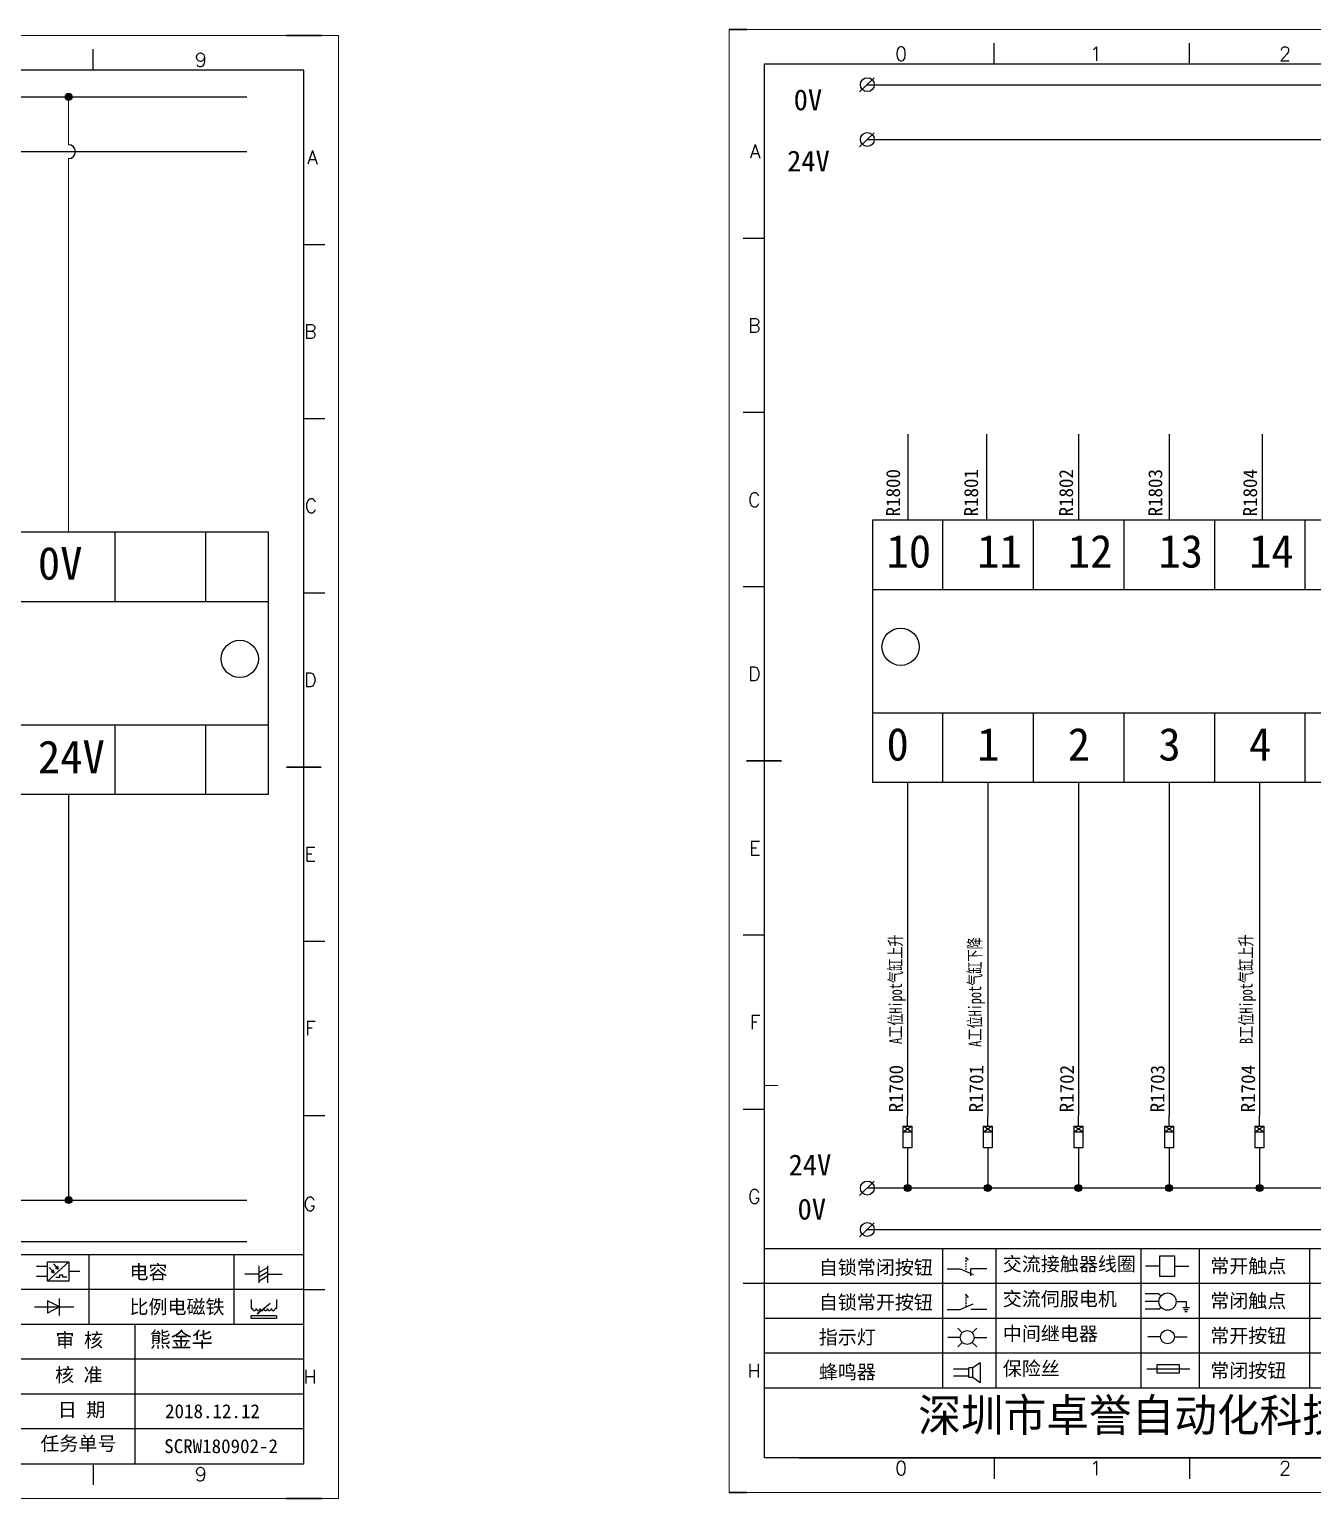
# Model space of a CAD drawing. Extents: x 33864 to 41687, y -3582 to -110.
# Drawn here: x 36588.8 to 36772.8, y -3234.8 to -3024 of the extents above; entities that cross this region are included whole.
import ezdxf
from ezdxf.enums import TextEntityAlignment as Align

# ---------------------------------------------------------------- set-up
doc = ezdxf.new("R2010")
doc.units = 0
doc.header["$MEASUREMENT"] = 0
doc.layers.add('AE_BOR', color=1, linetype='Continuous')
doc.layers.add('细实线层', color=7, linetype='Continuous')
doc.styles.add('WD', font='romans.shx', dxfattribs={"bigfont": 'gbcbig.shx'})
doc.styles.add('宋', font='', dxfattribs={"width": 0.7})
doc.styles.add('汉字', font='')
doc.styles.get('宋').set_extended_font_data('SimSun')
doc.styles.get('汉字').set_extended_font_data('新宋体')

# ---------------------------------------------------------------- blocks, each defined once
blk = doc.blocks.new('光电开关')
at = {"linetype": 'ByBlock'}
h = blk.add_hatch(dxfattribs=at)
h.set_pattern_fill('ANSI31', color=256, scale=0.01, style=0)
h.set_pattern_definition([(45, (0.172267, 0), (-0.0224506403, 0.0224506403), [])])
h.paths.add_polyline_path([(-1882.44, -776.34), (-1882.5, -775.91), (-1882.68, -776.07)])
h.paths.add_polyline_path([(-1882.44, -776.34), (-1882.68, -776.07), (-1882.86, -776.23)])
h.paths.add_polyline_path([(-1883.11, -776.45), (-1883.29, -776.61), (-1883.05, -776.88)])
h.paths.add_polyline_path([(-1883.29, -776.61), (-1883.47, -776.77), (-1883.05, -776.88)])
for p, q in [((-1884.01, -775.96), (-1885.56, -775.96)), ((-1880.91, -775.3), (-1884.01, -778.05)), ((-1883.14, -775.55), (-1882.44, -776.34)), ((-1882.5, -775.91), (-1882.86, -776.23)), ((-1882.44, -776.34), (-1882.5, -775.91)), ((-1884.01, -777.39), (-1885.56, -777.39)), ((-1883.75, -776.09), (-1883.05, -776.88)), ((-1883.11, -776.45), (-1883.47, -776.77)), ((-1883.05, -776.88), (-1883.47, -776.77)), ((-1883.05, -776.88), (-1883.11, -776.45)), ((-1882.44, -776.34), (-1882.86, -776.23)), ((-1882.78, -777.47), (-1882.23, -777.47)), ((-1882.23, -777.47), (-1882.23, -777.14)), ((-1882.23, -777.14), (-1881.78, -777.14)), ((-1881.78, -777.47), (-1881.78, -777.14)), ((-1881.23, -777.47), (-1881.78, -777.47)), ((-1879.37, -776.67), (-1880.91, -776.67))]:
    blk.add_line(p, q, dxfattribs=at)
blk.add_lwpolyline([(-1884.01, -775.3), (-1880.91, -775.3), (-1880.91, -778.05), (-1884.01, -778.05)], close=True, dxfattribs=at)
blk = doc.blocks.new('二极管')
at = {"linetype": 'ByBlock'}
for p, q in [((-1783.97, -776.77), (-1785.69, -775.9)), ((-1785.69, -775.9), (-1785.69, -777.65)), ((-1783.97, -777.99), (-1783.97, -775.56)), ((-1787.52, -776.77), (-1781.92, -776.77)), ((-1783.97, -776.77), (-1785.69, -777.65))]:
    blk.add_line(p, q, dxfattribs=at)
blk = doc.blocks.new('电容')
at = {"linetype": 'ByBlock'}
for p, q in [((-1756.08, -781.77), (-1758.13, -781.77)), ((-1756.08, -782.99), (-1756.08, -780.56)), ((-1754.86, -780.79), (-1756.08, -781.55)), ((-1754.86, -781.44), (-1756.08, -782.2)), ((-1754.86, -781.99), (-1756.08, -782.75)), ((-1754.86, -782.99), (-1754.86, -780.56)), ((-1754.86, -781.77), (-1752.81, -781.77))]:
    blk.add_line(p, q, dxfattribs=at)
blk = doc.blocks.new('比例电磁阀')
at = {"linetype": 'ByBlock'}
for p, q in [((-1757.26, -775.38), (-1757.26, -776.71)), ((-1753.58, -775.38), (-1753.58, -776.71)), ((-1757.26, -776.71), (-1757.05, -776.71)), ((-1753.6, -777.73), (-1757.25, -777.73)), ((-1757.25, -778.13), (-1757.25, -777.73)), ((-1754.5, -775.98), (-1756.35, -777.44)), ((-1756.35, -777.44), (-1756.25, -777.25)), ((-1756.35, -777.44), (-1756.15, -777.38)), ((-1756.15, -777.38), (-1756.25, -777.25)), ((-1753.58, -776.71), (-1753.8, -776.71)), ((-1753.6, -777.73), (-1753.6, -778.13)), ((-1753.6, -778.13), (-1757.25, -778.13))]:
    blk.add_line(p, q, dxfattribs=at)
for centre in [(-1756.78, -776.71), (-1756.24, -776.71), (-1755.7, -776.71), (-1755.15, -776.71), (-1754.61, -776.71), (-1754.07, -776.71)]:
    blk.add_arc(centre, 0.271, 180, 0, dxfattribs=at)
blk = doc.blocks.new('*U94')
at = {"linetype": 'ByBlock'}
for p, q in [((-1911.92, -782.07), (-1910.06, -782.07)), ((-1910.06, -782.07), (-1908.18, -782.88)), ((-1909.23, -780.45), (-1909.23, -780.67)), ((-1909.23, -780.45), (-1908.92, -780.84)), ((-1909.23, -780.84), (-1909.23, -781.05)), ((-1909.23, -781.23), (-1909.23, -781.44)), ((-1909.23, -781.61), (-1909.23, -781.83)), ((-1909.23, -782), (-1909.23, -782.21)), ((-1908.52, -783.07), (-1908.52, -782.07)), ((-1906.25, -782.07), (-1908.52, -782.07)), ((-1909.23, -782.38), (-1909.23, -782.43))]:
    blk.add_line(p, q, dxfattribs=at)
blk = doc.blocks.new('*U95')
at = {"linetype": 'ByBlock'}
for p, q in [((-1908.88, -791.17), (-1909.23, -790.71)), ((-1909.23, -790.71), (-1909.23, -790.92)), ((-1910.06, -792.89), (-1908.18, -792.08)), ((-1909.23, -791.09), (-1909.23, -791.31)), ((-1909.23, -791.48), (-1909.23, -791.69)), ((-1909.23, -791.86), (-1909.23, -792.08)), ((-1909.23, -792.25), (-1909.23, -792.47)), ((-1911.92, -792.89), (-1910.06, -792.89)), ((-1906.25, -792.89), (-1908.52, -792.89))]:
    blk.add_line(p, q, dxfattribs=at)
blk = doc.blocks.new('蜂鸣器')
at = {"linetype": 'ByBlock'}
for p, q in [((-1908.8, -796.48), (-1911.01, -796.48)), ((-1908.25, -796.26), (-1908.8, -796.26)), ((-1908.8, -797.68), (-1908.8, -796.26)), ((-1907.17, -795.53), (-1908.25, -796.26)), ((-1908.25, -797.68), (-1908.25, -796.26)), ((-1907.17, -795.53), (-1907.17, -798.41)), ((-1908.8, -797.46), (-1911.01, -797.46)), ((-1908.25, -797.68), (-1908.8, -797.68)), ((-1907.17, -798.41), (-1908.25, -797.68))]:
    blk.add_line(p, q, dxfattribs=at)
blk = doc.blocks.new('指示灯')
at = {"linetype": 'ByBlock'}
for p, q in [((-1854.62, -775.59), (-1853.97, -776.23)), ((-1851.9, -775.59), (-1852.54, -776.23)), ((-1854.25, -776.92), (-1856.06, -776.92)), ((-1854.62, -778.25), (-1853.97, -777.61)), ((-1851.9, -778.25), (-1852.54, -777.61)), ((-1852.26, -776.92), (-1850.45, -776.92))]:
    blk.add_line(p, q, dxfattribs=at)
blk.add_circle((-1853.26, -776.92), 0.992, dxfattribs=at)
blk = doc.blocks.new('交流接触器线圈')
at = {"linetype": 'ByBlock'}
for p, q in [((-1880.82, -781.77), (-1882.87, -781.77)), ((-1878.72, -781.77), (-1876.67, -781.77))]:
    blk.add_line(p, q, dxfattribs=at)
blk.add_lwpolyline([(-1880.82, -780.28), (-1878.72, -780.28), (-1878.72, -783.26), (-1880.82, -783.26)], close=True, dxfattribs=at)
blk = doc.blocks.new('交流伺服电机')
at = {"linetype": 'ByBlock'}
for p, q in [((-1880.97, -785.75), (-1882.94, -785.75)), ((-1880.97, -785.75), (-1880.65, -786.03)), ((-1880.97, -786.85), (-1882.94, -786.85)), ((-1880.97, -787.94), (-1882.94, -787.94)), ((-1880.97, -787.94), (-1880.65, -787.67)), ((-1878.49, -786.85), (-1877.07, -786.85)), ((-1877.54, -787.72), (-1876.59, -787.72)), ((-1877.38, -788.01), (-1876.75, -788.01)), ((-1877.23, -788.29), (-1876.9, -788.29)), ((-1877.07, -786.85), (-1877.07, -787.72))]:
    blk.add_line(p, q, dxfattribs=at)
blk.add_circle((-1879.73, -786.85), 1.24, dxfattribs=at)
blk = doc.blocks.new('中间继电器')
at = {"linetype": 'ByBlock'}
for p, q in [((-1880.72, -791.92), (-1882.54, -791.92)), ((-1878.74, -791.92), (-1876.92, -791.92))]:
    blk.add_line(p, q, dxfattribs=at)
blk.add_circle((-1879.73, -791.92), 0.992, dxfattribs=at)
blk = doc.blocks.new('保险丝')
at = {"linetype": 'ByBlock'}
blk.add_line((-1882.72, -796.49), (-1876.55, -796.49), dxfattribs=at)
blk.add_lwpolyline([(-1881.2, -795.86), (-1878.06, -795.86), (-1878.06, -797.12), (-1881.2, -797.12)], close=True, dxfattribs=at)
blk = doc.blocks.new('电磁阀线圈')
at = {"linetype": 'ByBlock'}
for p, q in [((-1854.61, -796.54), (-1856.17, -796.54)), ((-1854.61, -795.92), (-1853.75, -797.16)), ((-1853.75, -795.92), (-1854.61, -797.16)), ((-1853.75, -795.92), (-1853.75, -797.16)), ((-1851.53, -796.54), (-1849.97, -796.54))]:
    blk.add_line(p, q, dxfattribs=at)
blk.add_lwpolyline([(-1854.61, -795.92), (-1851.53, -795.92), (-1851.53, -797.16), (-1854.61, -797.16)], close=True, dxfattribs=at)

msp = doc.modelspace()

# ---------------------------------------------------------------- hatches: boundary and pattern name
at = {"lineweight": -2}
h = msp.add_hatch(color=0, dxfattribs=at)
edge = h.paths.add_edge_path()
edge.add_arc((36594.381, -3033.66), 0.5, 0, 360)
h = msp.add_hatch(color=0, dxfattribs=at)
edge = h.paths.add_edge_path()
edge.add_arc((36714.752, -3190.266), 0.5, 0, 360)
h = msp.add_hatch(color=0, dxfattribs=at)
edge = h.paths.add_edge_path()
edge.add_arc((36726.249, -3190.266), 0.5, 0, 360)
h = msp.add_hatch(color=0, dxfattribs=at)
edge = h.paths.add_edge_path()
edge.add_arc((36739.249, -3190.266), 0.5, 0, 360)
h = msp.add_hatch(color=0, dxfattribs=at)
edge = h.paths.add_edge_path()
edge.add_arc((36752.249, -3190.266), 0.5, 0, 360)
h = msp.add_hatch(color=0, dxfattribs=at)
edge = h.paths.add_edge_path()
edge.add_arc((36765.249, -3190.266), 0.5, 0, 360)
h = msp.add_hatch(color=0, dxfattribs=at)
edge = h.paths.add_edge_path()
edge.add_arc((36594.381, -3191.997), 0.5, 0, 360)

# ---------------------------------------------------------------- linework, layer by layer
for p, q in [((36628.124, -3029.848), (36341.124, -3029.848)), ((36628.124, -3229.848), (36628.124, -3029.848)), ((36981.151, -3028.986), (36694.151, -3028.986)), ((36694.151, -3028.986), (36694.151, -3228.986)), ((36346.154, -3229.848), (36625.654, -3229.848)), ((36526.871, -3229.848), (36595.656, -3229.848)), ((36699.181, -3228.986), (36978.681, -3228.986))]:
    msp.add_line(p, q)
at = {"color": 0, "lineweight": -2}
for p, q in [((36707.838, -3032.968), (36709.965, -3030.95)), ((36708.928, -3031.929), (36972.705, -3031.929)), ((36356.186, -3033.66), (36619.962, -3033.66)), ((36707.838, -3040.84), (36709.965, -3038.822)), ((36708.89, -3039.801), (36908.401, -3039.801)), ((36555.658, -3041.532), (36619.962, -3041.532)), ((36714.755, -3082.09), (36714.755, -3094.377)), ((36726.087, -3082.09), (36726.087, -3094.377)), ((36739.249, -3082.09), (36739.249, -3094.377)), ((36752.249, -3082.09), (36752.249, -3094.377)), ((36765.61, -3082.09), (36765.61, -3094.377)), ((36719.749, -3094.377), (36719.749, -3104.377)), ((36732.749, -3094.377), (36732.749, -3104.377)), ((36745.749, -3094.377), (36745.749, -3104.377)), ((36758.749, -3094.377), (36758.749, -3104.377)), ((36771.749, -3094.377), (36771.749, -3104.377)), ((36601.007, -3096.108), (36601.007, -3106.108)), ((36614.007, -3096.108), (36614.007, -3106.108)), ((36709.749, -3104.377), (36975.771, -3104.377)), ((36357.007, -3106.108), (36623.028, -3106.108)), ((36709.749, -3122.081), (36975.771, -3122.081)), ((36719.749, -3122.081), (36719.749, -3132.081)), ((36732.749, -3122.081), (36732.749, -3132.081)), ((36745.749, -3122.081), (36745.749, -3132.081)), ((36758.749, -3122.081), (36758.749, -3132.081)), ((36771.749, -3122.081), (36771.749, -3132.081)), ((36357.007, -3123.812), (36623.028, -3123.812)), ((36601.007, -3123.812), (36601.007, -3133.812)), ((36614.007, -3123.812), (36614.007, -3133.812)), ((36594.381, -3133.89), (36594.381, -3191.997)), ((36714.752, -3185.123), (36714.752, -3190.266)), ((36726.249, -3185.123), (36726.249, -3190.266)), ((36739.249, -3185.123), (36739.249, -3190.266)), ((36752.249, -3185.123), (36752.249, -3190.266)), ((36765.249, -3185.123), (36765.249, -3190.266)), ((36707.838, -3191.328), (36709.965, -3189.311)), ((36708.961, -3190.266), (36972.705, -3190.266)), ((36356.218, -3191.997), (36619.962, -3191.997)), ((36707.838, -3197.266), (36709.965, -3195.248)), ((36708.833, -3196.238), (36972.705, -3196.238)), ((36356.091, -3197.969), (36619.962, -3197.969)), ((36597.292, -3199.848), (36597.292, -3209.848)), ((36618.102, -3199.848), (36618.102, -3209.848)), ((36719.73, -3198.986), (36719.73, -3218.986)), ((36727.407, -3198.986), (36727.407, -3218.986)), ((36748.197, -3198.986), (36748.197, -3218.986)), ((36756.55, -3198.986), (36756.55, -3218.986)), ((36772.405, -3198.986), (36772.405, -3218.986)), ((36603.907, -3209.848), (36603.907, -3229.848))]:
    msp.add_line(p, q, dxfattribs=at)
at = {"lineweight": -2}
for p, q in [((36709.749, -3132.081), (36709.749, -3132.081)), ((36714.749, -3132.081), (36714.752, -3179.848)), ((36726.249, -3132.081), (36726.249, -3179.848)), ((36739.249, -3132.081), (36739.249, -3179.848)), ((36739.249, -3132.081), (36739.249, -3132.081)), ((36752.249, -3132.081), (36752.249, -3179.848)), ((36752.249, -3132.081), (36752.249, -3132.081)), ((36765.249, -3132.081), (36765.249, -3179.848)), ((36765.249, -3132.081), (36765.249, -3132.081))]:
    msp.add_line(p, q, dxfattribs=at)
at = {"lineweight": 9, "ltscale": 0.1}
msp.add_line((36694.151, -3175.557), (36696.15, -3175.557), dxfattribs=at)
at = {"linetype": 'ByBlock'}
for p, q in [((36628.124, -3199.848), (36341.124, -3199.848)), ((36981.151, -3198.986), (36694.151, -3198.986)), ((36628.124, -3204.848), (36341.124, -3204.848)), ((36981.151, -3203.986), (36694.151, -3203.986)), ((36981.151, -3208.986), (36694.151, -3208.986)), ((36628.124, -3209.848), (36341.124, -3209.848)), ((36628.124, -3214.848), (36341.124, -3214.848)), ((36981.151, -3213.986), (36694.151, -3213.986)), ((36628.124, -3219.848), (36341.124, -3219.848)), ((36981.151, -3218.986), (36694.151, -3218.986)), ((36628.124, -3224.848), (36504.148, -3224.848))]:
    msp.add_line(p, q, dxfattribs=at)
at = {"color": 0, "ltscale": 2}
for p, q in [((36628.124, -3229.848), (36628.124, -3208.402)), ((36595.656, -3229.848), (36625.654, -3229.848)), ((36595.656, -3229.848), (36628.124, -3229.848)), ((36790.486, -3228.986), (36694.151, -3228.986))]:
    msp.add_line(p, q, dxfattribs=at)
at = {"color": 0, "lineweight": -2}
for points in [[(36709.749, -3094.377), (36975.771, -3094.377), (36975.771, -3132.081), (36709.749, -3132.081)], [(36357.007, -3096.108), (36623.028, -3096.108), (36623.028, -3133.812), (36357.007, -3133.812)]]:
    msp.add_lwpolyline(points, close=True, dxfattribs=at)
for centre, radius in [((36708.965, -3031.918), 1), ((36594.381, -3033.66), 0.5), ((36708.965, -3039.79), 1), ((36713.739, -3112.599), 2.672), ((36618.949, -3114.33), 2.672), ((36708.965, -3190.279), 1), ((36714.752, -3190.266), 0.5), ((36726.249, -3190.266), 0.5), ((36739.249, -3190.266), 0.5), ((36752.249, -3190.266), 0.5), ((36765.249, -3190.266), 0.5), ((36594.381, -3191.997), 0.5), ((36708.965, -3196.216), 1)]:
    msp.add_circle(centre, radius, dxfattribs=at)
msp.add_arc((36594.368, -3041.532), 1, 270, 90, dxfattribs=at)
at = {"layer": 'AE_BOR', "color": 1, "lineweight": 15}
for p, q in [((36336.121, -3024.848), (36633.121, -3024.848)), ((36633.121, -3024.848), (36633.121, -3234.848)), ((36689.147, -3023.986), (36986.147, -3023.986)), ((36689.147, -3233.986), (36689.147, -3023.986)), ((36986.147, -3233.986), (36689.147, -3233.986)), ((36633.121, -3234.848), (36336.121, -3234.848))]:
    msp.add_line(p, q, dxfattribs=at)
at = {"layer": 'AE_BOR', "lineweight": 30}
for p, q in [((36630.654, -3024.848), (36625.654, -3024.848)), ((36691.681, -3023.986), (36689.147, -3023.986)), ((36689.147, -3233.986), (36691.681, -3233.986)), ((36630.654, -3234.848), (36625.654, -3234.848))]:
    msp.add_line(p, q, dxfattribs=at)
at = {"layer": 'AE_BOR'}
for p, q in [((36597.904, -3029.848), (36597.904, -3026.848)), ((36727.181, -3028.986), (36727.181, -3025.986)), ((36755.181, -3028.986), (36755.181, -3025.986)), ((36628.124, -3054.848), (36631.124, -3054.848)), ((36694.151, -3053.986), (36691.151, -3053.986)), ((36628.124, -3079.848), (36631.124, -3079.848)), ((36694.151, -3078.986), (36691.151, -3078.986)), ((36628.124, -3104.848), (36631.124, -3104.848)), ((36694.151, -3103.986), (36691.151, -3103.986)), ((36694.151, -3153.986), (36691.151, -3153.986)), ((36628.124, -3154.848), (36631.124, -3154.848)), ((36694.151, -3178.986), (36691.151, -3178.986)), ((36628.124, -3179.848), (36631.124, -3179.848)), ((36628.124, -3204.848), (36631.124, -3204.848)), ((36694.151, -3203.986), (36691.151, -3203.986)), ((36597.904, -3229.848), (36597.904, -3232.848)), ((36727.181, -3228.986), (36727.181, -3231.986)), ((36755.181, -3228.986), (36755.181, -3231.986))]:
    msp.add_line(p, q, dxfattribs=at)
at = {"layer": 'AE_BOR', "color": 2, "lineweight": 30}
for p, q in [((36691.651, -3128.986), (36696.651, -3128.986)), ((36625.624, -3129.848), (36630.624, -3129.848))]:
    msp.add_line(p, q, dxfattribs=at)
at = {"layer": '细实线层', "lineweight": 0}
for p, q in [((36594.381, -3033.66), (36594.381, -3040.532)), ((36594.368, -3042.532), (36594.368, -3096.108))]:
    msp.add_line(p, q, dxfattribs=at)

# ---------------------------------------------------------------- block references
at = {"linetype": 'ByBlock', "rotation": 270}
for p in [(37511.291, -5036.018), (37522.788, -5036.018), (37535.788, -5036.018), (37548.788, -5036.018), (37561.788, -5036.018)]:
    msp.add_blockref('电磁阀线圈', p, dxfattribs=at)
at = {"linetype": 'ByBlock'}
for name, p in [('光电开关', (38475.346, -2425.579)), ('*U94', (38632.339, -2419.809)), ('交流接触器线圈', (38631.763, -2419.717)), ('电容', (38377.813, -2420.867)), ('二极管', (38377.033, -2430.574)), ('比例电磁阀', (38377.813, -2430.867)), ('*U95', (38632.339, -2414.809)), ('交流伺服电机', (38631.763, -2419.717)), ('指示灯', (38576.554, -2434.809)), ('中间继电器', (38631.763, -2419.717)), ('蜂鸣器', (38632.339, -2419.809)), ('保险丝', (38631.763, -2419.717))]:
    msp.add_blockref(name, p, dxfattribs=at)

# ---------------------------------------------------------------- texts
at = {"lineweight": -2, "style": '宋', "width": 0.7}
for s, p in [('A工位Hipot气缸上升', (36713.949, -3169.605)), ('A工位Hipot气缸下降', (36725.329, -3170.007)), ('B工位Hipot气缸上升', (36764.235, -3169.605))]:
    msp.add_text(s, height=1.83334, rotation=90.11445, dxfattribs=at).set_placement(p)
at = {"color": 0, "lineweight": -2, "attachment_point": 1}
for s, insert, char_height, width in [('0V', (36698.404, -3032.597), 3, 14.27309), ('24V', (36697.457, -3041.38), 3, 14.27309), ('10', (36711.722, -3096.524), 4.7064, 7.20347), ('11', (36724.722, -3096.524), 4.7064, 7.20347), ('12', (36737.722, -3096.524), 4.7064, 7.20347), ('13', (36750.722, -3096.524), 4.7064, 7.20347), ('14', (36763.722, -3096.524), 4.7064, 7.20347), ('0V', (36589.977, -3098.255), 4.7064, 7.20347), ('0', (36711.722, -3124.228), 4.706, 7.20347), ('1', (36724.722, -3124.228), 4.706, 7.20347), ('2', (36737.722, -3124.228), 4.706, 7.20347), ('3', (36750.722, -3124.228), 4.706, 7.20347), ('4', (36763.722, -3124.228), 4.706, 7.20347), ('24V', (36589.977, -3126.037), 4.7064, 7.20347), ('24V', (36697.674, -3185.457), 3, 14.27309), ('0V', (36698.962, -3191.799), 3, 14.27309), ('深圳市卓誉自动化科技有限公司', (36716.284, -3220.515), 4.70644, 96.11383)]:
    msp.add_mtext(s, dxfattribs=dict(at, insert=insert, char_height=char_height, width=width))
at = {"color": 0, "lineweight": -2, "char_height": 2, "width": 71.79445}
for s, insert, attachment_point, rotation in [('R1800', (36711.664, -3093.887), 1, 90), ('R1801', (36722.859, -3093.887), 1, 90), ('R1802', (36736.483, -3093.887), 1, 90), ('R1803', (36749.277, -3093.887), 1, 90), ('R1804', (36762.876, -3093.887), 1, 90), ('R1700', (36714.101, -3179.417), 7, 89.63154), ('R1701', (36725.596, -3179.417), 7, 89.63154), ('R1702 ', (36738.596, -3179.417), 7, 89.63154), ('R1703', (36751.596, -3179.417), 7, 89.63154), ('R1704 ', (36764.596, -3179.417), 7, 89.63154)]:
    msp.add_mtext(s, dxfattribs=dict(at, insert=insert, attachment_point=attachment_point, rotation=rotation))
at = {"char_height": 2, "attachment_point": 1, "style": '汉字'}
for s, insert in [('{\\fKaiTi_GB2312|b0|i0|c134|p49;自锁常闭按钮}', (36702.007, -3200.671)), ('{\\fKaiTi_GB2312|b0|i0|c134|p49;交流接触器线圈}', (36728.401, -3200.177)), ('{\\fKaiTi_GB2312|b0|i0|c134|p49;常开触点}', (36758.155, -3200.464)), ('{\\fKaiTi_GB2312|b0|i0|c134|p49;电容}', (36603.119, -3201.327)), ('{\\fKaiTi_GB2312|b0|i0|c134|p49;交流伺服电机}', (36728.401, -3205.177)), ('{\\fKaiTi_GB2312|b0|i0|c134|p49;比例电磁铁}', (36603.119, -3206.327)), ('{\\fKaiTi_GB2312|b0|i0|c134|p49;自锁常开按钮}', (36702.007, -3205.671)), ('{\\fKaiTi_GB2312|b0|i0|c134|p49;常闭触点}', (36758.155, -3205.464)), ('{\\fKaiTi_GB2312|b0|i0|c134|p0;审 核}', (36592.51, -3211.098)), ('{\\fKaiTi_GB2312|b0|i0|c134|p49;指示灯}', (36702.007, -3210.671)), ('{\\fKaiTi_GB2312|b0|i0|c134|p49;中间继电器}', (36728.401, -3210.177)), ('{\\fKaiTi_GB2312|b0|i0|c134|p49;常开按钮}', (36758.155, -3210.464)), ('{\\fKaiTi_GB2312|b0|i0|c134|p49;蜂鸣器}', (36702.007, -3215.671)), ('{\\fKaiTi_GB2312|b0|i0|c134|p49;保险丝}', (36728.401, -3215.177)), ('{\\fKaiTi_GB2312|b0|i0|c134|p49;常闭按钮}', (36758.155, -3215.464)), ('{\\fKaiTi_GB2312|b0|i0|c134|p0;核 准}', (36592.44, -3216.098)), ('{\\fKaiTi_GB2312|b0|i0|c134|p0;日 期}', (36592.837, -3221.098)), ('{\\fKaiTi_GB2312|b0|i0|c134|p0;任务单号}', (36590.338, -3225.949)), ('{\\fKaiTi_GB2312|b0|i0|c134|p0;SCRW180902-2}', (36608.101, -3226.322))]:
    msp.add_mtext(s, dxfattribs=dict(at, insert=insert))
at = {"attachment_point": 1}
for s, insert, char_height, width in [('{\\fKaiTi_GB2312|b0|i0|c134|p49;熊金华}', (36606.05, -3210.903), 2.2, 15.31746), ('{\\fKaiTi_GB2312|b0|i0|c134|p49;2018.12.12}', (36608.224, -3221.303), 2, 60.2542)]:
    msp.add_mtext(s, dxfattribs=dict(at, insert=insert, char_height=char_height, width=width))
at = {"layer": 'AE_BOR', "style": 'WD'}
for s, p in [('9', (36613.353, -3029.348)), ('0', (36713.817, -3028.486)), ('1', (36741.743, -3028.486)), ('2', (36768.893, -3028.486)), ('9', (36613.353, -3232.348)), ('0', (36713.817, -3231.486)), ('1', (36741.743, -3231.486)), ('2', (36768.893, -3231.486))]:
    msp.add_text(s, height=2, dxfattribs=at).set_placement(p, align=Align.CENTER)
for s, p in [('A', (36693.651, -3041.486)), ('A', (36630.148, -3042.348)), ('B', (36693.651, -3066.486)), ('B', (36629.958, -3067.348)), ('C', (36693.651, -3091.486)), ('C', (36630.053, -3092.348)), ('D', (36629.958, -3117.348)), ('D', (36693.651, -3116.486)), ('E', (36629.862, -3142.348)), ('E', (36693.651, -3141.486)), ('F', (36629.862, -3167.348)), ('F', (36629.862, -3167.348)), ('F', (36693.651, -3166.486)), ('G', (36629.862, -3192.567)), ('G', (36693.651, -3191.486)), ('H', (36693.651, -3216.486)), ('H', (36629.958, -3217.348))]:
    msp.add_text(s, height=2, dxfattribs=at).set_placement(p, align=Align.MIDDLE_RIGHT)

doc.saveas('drawing.dxf')
